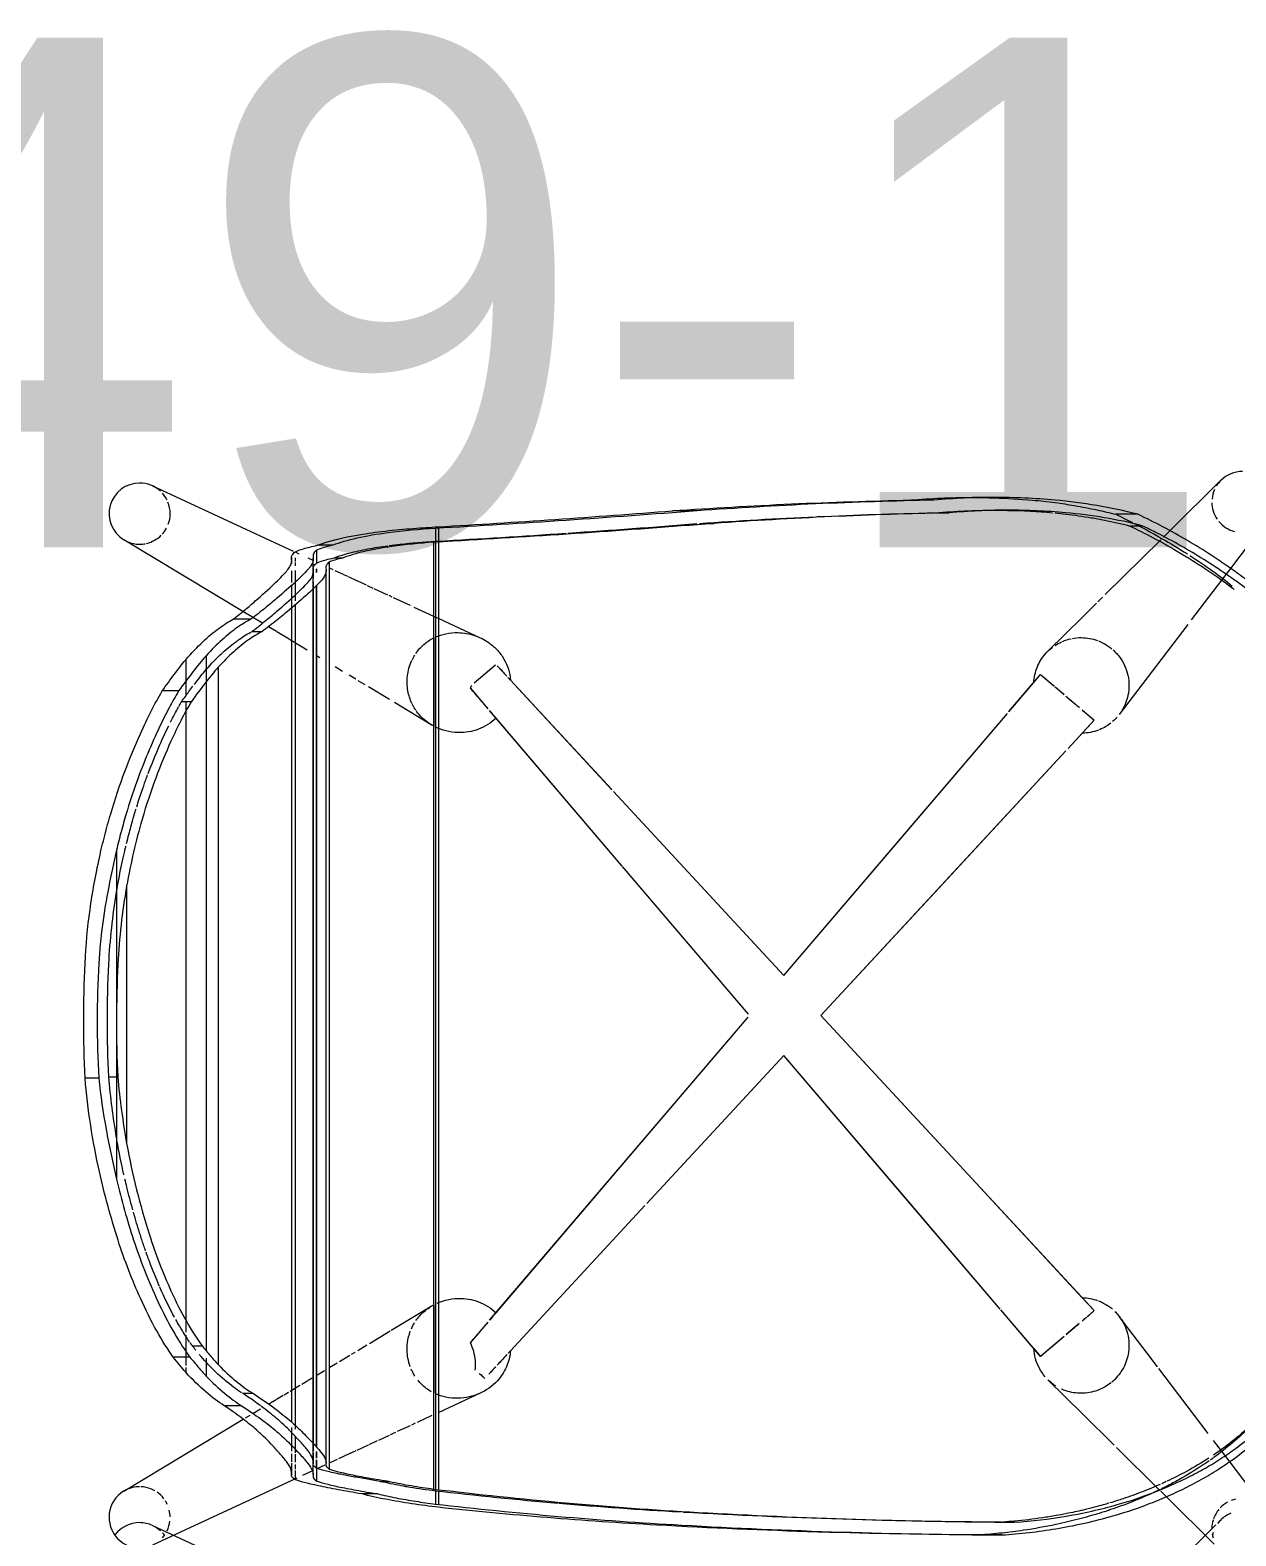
# Model space of a CAD drawing. Header units: millimetres. Extents: x 98018 to 155899, y -1987 to 21700.
# Drawn here: x 106492 to 106966, y 19896 to 20487 of the extents above; entities that cross this region are included whole.
import ezdxf

# ---------------------------------------------------------------- set-up
doc = ezdxf.new("R2010")
doc.units = ezdxf.units.MM
doc.layers.add('G-ANNO-SYMB', color=7, linetype='Continuous', lineweight=9)
doc.layers.add('I-FURN-1', color=7, linetype='Continuous', lineweight=9, true_color=0xf0f0f0)
doc.styles.add('Arial_1', font='arial.ttf', dxfattribs={"height": 200})

# ---------------------------------------------------------------- blocks, each defined once
blk = doc.blocks.new('Chair_IconsOfDenmark_NamNam_WoodChair - 1_186-26336287-План разверток пом_ 2_49_ Этаж 2')
at = {"layer": 'I-FURN-1'}
for p, q in [((188.81, 270.72), (188.81, 276.1)), ((189.26, 266.79), (189.26, 263.25)), ((26.64, 260.87), (54.83, 214)), ((165.38, 263.74), (149.05, 263.74)), ((261.79, 263.74), (165.38, 263.74)), ((261.79, 263.74), (165.38, 263.74)), ((278.31, 263.74), (261.79, 263.74)), ((371.99, 214.14), (400.09, 260.87)), ((264.14, 259.78), (163.1, 259.78)), ((31.75, 192.92), (5.47, 249.64)), ((421.27, 249.64), (395.65, 194.35)), ((340.75, 239.38), (340.75, 245.82)), ((75.16, 236.61), (73.3, 236.61)), ((87.82, 236.61), (75.9, 236.61)), ((79.27, 234.97), (79.27, 241.51)), ((93.38, 236.61), (89.01, 236.61)), ((336.59, 236.61), (93.87, 236.61)), ((336.59, 238.17), (336.59, 234.38)), ((353.01, 236.61), (338.72, 236.61)), ((83.69, 234.02), (83.69, 230.18)), ((77.21, 228.61), (71.82, 228.61)), ((78.88, 228.61), (77.21, 228.61)), ((78.88, 228.61), (77.21, 228.61)), ((349.14, 228.61), (81.81, 228.61)), ((349.14, 228.61), (81.81, 228.61)), ((354.59, 228.61), (349.14, 228.61)), ((60.16, 214.64), (60.16, 221.48)), ((350.06, 223.91), (76.35, 223.91)), ((55.38, 213.09), (56.48, 211.26)), ((65.06, 214.31), (65.06, 210.29)), ((367.37, 206.47), (371.99, 214.14)), ((368.9, 211.03), (368.9, 217.96)), ((57.11, 210.2), (58.94, 207.17)), ((363.99, 206.68), (363.99, 210.74)), ((60.8, 204.07), (61.76, 202.48)), ((61.78, 202.44), (62.57, 201.12)), ((364.05, 200.95), (365.97, 204.14)), ((35.34, 195.1), (32.83, 195.1)), ((37.58, 195.1), (35.34, 195.1)), ((41.21, 195.1), (38.1, 195.1)), ((50.14, 195.1), (42.28, 195.1)), ((51.56, 195.1), (50.14, 195.1)), ((310.48, 195.1), (53.8, 195.1)), ((62.68, 200.94), (64.25, 198.33)), ((64.47, 197.96), (65.53, 196.21)), ((65.91, 195.58), (68.17, 191.82)), ((375.18, 195.1), (310.61, 195.1)), ((359.84, 193.94), (360.99, 195.86)), ((361.1, 196.04), (363.98, 200.83)), ((377.09, 195.1), (375.24, 195.1)), ((382.16, 195.1), (377.09, 195.1)), ((387.89, 195.1), (383.31, 195.1)), ((393.12, 195.1), (390.75, 195.1)), ((32.96, 193.59), (31.12, 193.59)), ((34.57, 186.84), (32.76, 190.73)), ((34.78, 193.59), (32.96, 193.59)), ((37.05, 193.59), (35.22, 193.59)), ((41.13, 193.59), (37.96, 193.59)), ((48.1, 193.59), (41.72, 193.59)), ((52.31, 193.59), (51.02, 193.59)), ((374.61, 193.59), (52.45, 193.59)), ((68.65, 191.02), (70.09, 188.62)), ((356.8, 188.9), (359.56, 193.48)), ((378.4, 193.59), (376.09, 193.59)), ((388.01, 193.59), (378.4, 193.59)), ((391.21, 193.59), (389.93, 193.59)), ((392.97, 193.59), (391.58, 193.59)), ((395.33, 193.66), (394.62, 192.13)), ((37.4, 185.19), (30.6, 185.19)), ((33.1, 186.5), (43.37, 186.5)), ((36.81, 182), (35.34, 185.16)), ((35.63, 185.19), (37.4, 185.19)), ((39.68, 186.6), (37.29, 186.6)), ((37.4, 185.19), (38.9, 185.19)), ((38.9, 185.19), (37.4, 185.19)), ((39.57, 185.19), (42.24, 185.19)), ((42.24, 185.19), (39.57, 185.19)), ((41.58, 186.6), (39.68, 186.6)), ((383.55, 186.6), (42.36, 186.6)), ((43.5, 186.5), (382.24, 186.5)), ((43.86, 185.19), (382.27, 185.19)), ((382.27, 185.19), (43.86, 185.19)), ((70.14, 188.54), (71.08, 186.98)), ((72.32, 184.91), (73.09, 183.64)), ((73.12, 183.59), (74.03, 182.07)), ((353.81, 183.92), (354.58, 185.19)), ((382.6, 186.5), (392.79, 186.5)), ((386.52, 186.6), (384.89, 186.6)), ((388.82, 186.6), (386.52, 186.6)), ((387.24, 185.19), (388.67, 185.19)), ((388.67, 185.19), (387.24, 185.19)), ((396.02, 185.19), (390.99, 185.19)), ((393, 188.63), (392.08, 186.65)), ((397.95, 178.82), (397.95, 184.92)), ((391.35, 180.26), (35.32, 180.26)), ((39.08, 177.09), (37.62, 180.24)), ((37.77, 181.5), (388.18, 181.5)), ((75.27, 180.01), (76.96, 177.2)), ((348.46, 175.01), (350.23, 177.97)), ((388.11, 178.08), (386.57, 174.76)), ((389.12, 180.26), (388.49, 178.9)), ((393.02, 178.32), (393.02, 174.72)), ((41.5, 171.87), (39.31, 176.59)), ((42.47, 169.77), (41.55, 171.75)), ((77.57, 176.2), (79.98, 172.19)), ((80.39, 171.51), (81.23, 170.11)), ((345.33, 169.82), (346.9, 172.43)), ((385.65, 172.76), (384.17, 169.57)), ((386.53, 174.67), (385.77, 173.03)), ((25.53, 161.18), (25.53, 167.51)), ((44.71, 164.94), (42.61, 169.46)), ((81.87, 169.04), (84.03, 165.45)), ((343.15, 166.19), (344.75, 168.85)), ((384.07, 169.37), (382.4, 165.76)), ((30.44, 160.25), (30.44, 156.41)), ((46.34, 161.42), (44.82, 164.71)), ((48.51, 156.74), (46.56, 160.95)), ((84.6, 164.51), (89.54, 156.28)), ((337.37, 156.58), (342.35, 164.86)), ((381.02, 162.77), (378.52, 157.38)), ((382.2, 165.33), (381.18, 163.12)), ((49.7, 154.18), (48.68, 156.37)), ((89.76, 155.92), (90.56, 154.59)), ((90.56, 154.59), (99.21, 140.2)), ((327.52, 140.2), (336.18, 154.6)), ((377.51, 155.21), (374.38, 148.46)), ((378.31, 156.92), (377.72, 155.66)), ((52.31, 148.54), (49.99, 153.55)), ((53.26, 146.49), (52.57, 147.98)), ((56.3, 139.92), (53.61, 145.73)), ((373.72, 147.02), (370.14, 139.3)), ((26.55, 137.42), (21.45, 137.42)), ((27.39, 138.6), (21.57, 138.6)), ((64.5, 137.42), (27.27, 137.42)), ((399.17, 138.6), (27.39, 138.6)), ((399.17, 138.6), (27.39, 138.6)), ((399.13, 139.28), (27.46, 139.28)), ((65.08, 120.97), (57.42, 137.52)), ((362.23, 137.42), (64.5, 137.42)), ((65.06, 139.11), (99.83, 139.11)), ((326.9, 139.11), (361.67, 139.11)), ((369.31, 137.49), (361.65, 120.97)), ((399.24, 137.42), (362.23, 137.42)), ((370, 139), (369.31, 137.49)), ((404.56, 138.6), (399.17, 138.6)), ((404.63, 137.42), (399.24, 137.42)), ((399.54, 138.6), (399.58, 137.79)), ((84.8, 124.86), (92.98, 117.88)), ((333.75, 117.88), (341.94, 124.86)), ((70.9, 119.13), (72.78, 121.34)), ((343.94, 123.33), (351.06, 114.98)), ((75.41, 114.95), (72.57, 117.58)), ((80.13, 110.58), (76.04, 114.37)), ((93.69, 117.28), (212.68, 15.79)), ((271.99, 65.2), (333.04, 117.28)), ((271.99, 65.2), (330.08, 114.75)), ((350.69, 114.37), (346.6, 110.58)), ((138.74, 56.32), (81.75, 109.08)), ((138.73, 56.32), (81.75, 109.08)), ((344.98, 109.08), (302, 69.28)), ((344.98, 109.08), (302.02, 69.3)), ((213.87, 15.63), (271.83, 65.07)), ((213.87, 15.63), (271.83, 65.07)), ((301.3, 68.64), (229.1, 1.78)), ((197.64, 1.78), (139.59, 55.53)), ((197.64, 1.78), (139.59, 55.53)), ((411.49, 35.83), (411.49, 45.54)), ((406.53, 34.89), (406.53, 29.21)), ((98.01, -83.19), (197.64, 1.78)), ((229.1, 1.78), (331.96, -85.96)), ((213.37, -12.78), (97.48, -120.08)), ((317.23, -108.95), (213.37, -12.78)), ((415.68, -57.14), (415.68, -48.01)), ((410.69, -57.74), (410.69, -63.09)), ((9.43, -83.83), (9.43, -74.85)), ((416.72, -81.07), (416.72, -72.07)), ((411.72, -86.33), (411.72, -81.07)), ((14.43, -83.49), (14.43, -88.75)), ((79.49, -98.99), (97.83, -83.35)), ((82.6, -96.34), (97.84, -83.34)), ((332.63, -86.53), (344.14, -96.34)), ((332.64, -86.53), (347.24, -98.99)), ((81.05, -97.66), (79.49, -98.99)), ((84.6, -104.97), (79.49, -98.99)), ((82.6, -96.34), (81.05, -97.66)), ((347.24, -98.99), (342.9, -104.08)), ((344.14, -96.34), (347.24, -98.99)), ((56.98, -115.41), (70.38, -101.85)), ((87.35, -108.2), (84.72, -105.12)), ((342.33, -104.74), (339.38, -108.2)), ((356.35, -101.85), (369.75, -115.41)), ((92.44, -114.16), (88.08, -109.06)), ((329.25, -120.08), (318.21, -109.85)), ((324.16, -115.36), (318.21, -109.85)), ((338.75, -108.94), (335.48, -112.77)), ((44.66, -127.88), (56.98, -115.41)), ((97.48, -120.08), (93.38, -115.27)), ((97.48, -120.08), (100.03, -117.72)), ((100.03, -117.72), (102.58, -115.36)), ((333.35, -115.27), (329.25, -120.08)), ((335.45, -112.81), (334.29, -114.16)), ((369.75, -115.41), (375.18, -120.91)), ((96.97, -119.48), (97.48, -120.08)), ((329.5, -119.79), (329.25, -120.08)), ((329.76, -119.48), (329.5, -119.79)), ((375.76, -121.5), (377.59, -123.35)), ((27.16, -145.6), (43.76, -128.8)), ((80.77, -140.87), (95.23, -129.88)), ((345.97, -140.87), (331.5, -129.88)), ((378.63, -124.4), (400.15, -146.18)), ((410.11, -137.17), (410.11, -128.47)), ((405.64, -133.81), (405.64, -138.92)), ((75.48, -144.89), (80.77, -140.87)), ((366.85, -156.75), (345.97, -140.87)), ((24.55, -148.24), (26.59, -146.18)), ((49.25, -164.83), (74.76, -145.44)), ((401.2, -147.25), (403.53, -149.6)), ((5.84, -167.18), (24.55, -148.24)), ((403.53, -149.6), (423.47, -169.79)), ((386.52, -171.7), (368.7, -158.16)), ((38.53, -172.98), (40.78, -171.26)), ((40.78, -171.26), (46.5, -166.92)), ((19.06, -187.78), (38.53, -172.98)), ((388.88, -173.5), (386.52, -171.7)), ((407.67, -187.78), (388.88, -173.5))]:
    blk.add_line(p, q, dxfattribs=at)
at = {"layer": 'I-FURN-1', "flags": 128}
for points in [[(96.65, 114.75), (154.9, 65.07), (212.68, 15.79)], [(301.32, 68.66), (287.14, 55.53), (229.1, 1.78)], [(98.02, -83.18), (140.17, -47.23), (197.64, 1.78)], [(229.1, 1.78), (286.56, -47.23), (331.95, -85.95)], [(213.37, -12.78), (158.02, -64.03), (102.58, -115.36)], [(317.23, -108.95), (268.71, -64.03), (213.37, -12.78)], [(329.25, -120.08), (326.7, -117.72), (324.16, -115.36)]]:
    blk.add_lwpolyline(points, dxfattribs=at)
at = {"layer": 'I-FURN-1'}
for centre, radius, start, end in [((16.35, 254.69), 12, 25.09167, 127.35394), ((410.38, 254.69), 12, 0, 148.97468), ((16.35, 254.69), 12, 127.35394, 180), ((16.35, 254.69), 12, 0, 25.09167), ((16.35, 254.69), 12, 347.88821, 357.85567), ((410.38, 254.69), 12, 157.41264, 179.07105), ((410.38, 254.69), 12, 180, 190.24056), ((410.38, 254.69), 12, 317.23299, 0), ((16.35, 254.69), 12, 330.20628, 347.32894), ((410.38, 254.69), 12, 193.26516, 225), ((16.35, 254.69), 12, 228.09073, 235.71798), ((16.35, 254.69), 12, 244.0927, 262.93771), ((16.35, 254.69), 12, 270.6963, 283.79789), ((16.35, 254.69), 12, 295.11466, 302.30066), ((16.35, 254.69), 12, 307.25288, 325.21362), ((410.38, 254.69), 12, 227.7598, 241.4145), ((410.38, 254.69), 12, 249.84458, 269.41996), ((410.38, 254.69), 12, 270, 292.28186), ((410.38, 254.69), 12, 296.26353, 311.90927), ((76.28, 141.71), 18.88, 285.72851, 296.81904), ((350.45, 141.71), 18.88, 243.18096, 247.01184), ((76.28, 141.71), 18.88, 263.54744, 285.72851), ((11.8, -178.23), 12, 99.09149, 107.17499), ((11.8, -178.23), 12, 73.20358, 88.59985), ((11.8, -178.23), 12, 50.18323, 71.56386), ((11.8, -178.23), 12, 29.36678, 46.39307), ((414.93, -178.23), 12, 129.57742, 165.20522), ((414.93, -178.23), 12, 106.84697, 124.39535), ((414.93, -178.23), 12, 91.40015, 106.44093), ((414.93, -178.23), 12, 65.69529, 84.33487), ((414.93, -178.23), 12, 45, 58.61214), ((414.93, -178.23), 12, 0, 45), ((11.8, -178.23), 12, 12.90029, 21.68406)]:
    blk.add_arc(centre, radius, start, end, dxfattribs=at)
for points in [[(152.06, 270.48), (158.03, 271.8), (170.13, 274.11), (182.53, 275.59), (188.81, 276.1)], [(188.81, 276.1), (196.32, 276.44), (211.32, 276.79), (226.32, 276.44), (233.81, 276.1)], [(233.81, 276.1), (240.92, 275.77), (254.94, 274.46), (268.57, 271.96), (275.29, 270.48)], [(125.2, 263.16), (129.49, 264.53), (138.25, 267.16), (147.4, 269.44), (152.06, 270.48)], [(188.81, 270.72), (181.99, 270.04), (168.54, 268.05), (155.48, 265.17), (149.05, 263.74)], [(165.38, 263.74), (169.3, 264.38), (177.21, 265.57), (185.23, 266.45), (189.26, 266.79)], [(233.81, 270.72), (226.32, 271.14), (211.32, 271.57), (196.32, 271.14), (188.81, 270.72)], [(189.26, 266.79), (196.63, 267.14), (211.37, 267.5), (226.11, 267.13), (233.49, 266.78)], [(233.49, 266.78), (238.27, 266.56), (247.78, 265.78), (257.14, 264.47), (261.79, 263.74)], [(278.31, 263.74), (273.54, 264.81), (263.88, 266.93), (248.96, 269.45), (238.89, 270.43), (233.81, 270.72)], [(275.29, 270.48), (278.25, 269.82), (284.08, 268.42), (289.76, 266.85), (292.56, 266.03)], [(292.56, 266.03), (298.36, 264.33), (309.4, 260.59), (319.28, 256.47), (323.94, 254.4)], [(102.38, 254.4), (105.82, 255.93), (113.08, 258.98), (121.04, 261.83), (125.2, 263.16)], [(149.05, 263.74), (144.92, 262.77), (136.82, 260.67), (129.02, 258.29), (125.2, 257.04)], [(146.01, 259.71), (147.03, 259.96), (148.06, 260.21), (149.1, 260.45)], [(150.77, 260.84), (155.22, 261.85), (159.76, 262.76), (164.37, 263.57)], [(189.26, 263.25), (184.83, 262.88), (176.04, 261.9), (167.39, 260.52), (163.1, 259.78)], [(233.49, 263.25), (226.11, 263.59), (211.37, 263.95), (196.63, 263.6), (189.26, 263.25)], [(264.14, 259.78), (259.11, 260.63), (248.98, 262.13), (238.68, 263), (233.49, 263.25)], [(261.79, 263.74), (265.15, 263.19), (268.46, 262.57), (271.73, 261.89)], [(271.73, 261.89), (273.28, 261.57), (274.83, 261.24), (276.36, 260.89)], [(276.36, 260.89), (277.02, 260.74), (277.69, 260.58), (278.36, 260.43)], [(292.56, 259.95), (290.24, 260.63), (285.54, 261.96), (280.74, 263.17), (278.31, 263.74)], [(278.36, 260.43), (278.86, 260.31), (279.37, 260.18), (279.88, 260.06)], [(79.27, 241.51), (82.28, 243.64), (89.14, 247.99), (97.68, 252.3), (102.38, 254.4)], [(125.2, 257.04), (120.48, 255.51), (111.5, 252.21), (103.46, 248.64), (99.67, 246.84)], [(123.25, 253.14), (124.69, 253.63), (126.16, 254.11), (127.65, 254.57)], [(163.1, 259.78), (156.88, 258.67), (144.76, 256.03), (133.25, 252.73), (127.65, 250.96)], [(127.65, 254.57), (129.06, 255.01), (130.47, 255.44), (131.89, 255.87)], [(131.89, 255.87), (133.28, 256.28), (134.69, 256.69), (136.1, 257.09)], [(137.09, 257.37), (140.03, 258.19), (143, 258.97), (146.01, 259.71)], [(290.35, 253.71), (286.15, 254.92), (277.57, 257.16), (268.67, 258.99), (264.14, 259.78)], [(280.89, 259.82), (282.09, 259.52), (283.28, 259.22), (284.47, 258.91)], [(284.47, 258.91), (286.45, 258.39), (288.41, 257.85), (290.35, 257.3)], [(290.35, 257.3), (290.9, 257.14), (291.45, 256.98), (292, 256.82)], [(292, 256.82), (292.85, 256.57), (293.7, 256.32), (294.53, 256.06)], [(326.66, 246.84), (323.36, 248.4), (316.43, 251.51), (304.97, 256), (296.8, 258.69), (292.56, 259.95)], [(295.33, 255.81), (297.39, 255.17), (299.41, 254.51), (301.39, 253.83)], [(323.94, 254.4), (327.08, 253), (333.02, 250.15), (338.29, 247.26), (340.75, 245.82)], [(127.65, 250.96), (123.57, 249.67), (115.76, 246.91), (108.66, 243.92), (105.29, 242.4)], [(119.19, 251.71), (119.59, 251.86), (120, 252.01), (120.41, 252.15)], [(121.02, 252.37), (121.75, 252.63), (122.5, 252.88), (123.25, 253.14)], [(321.02, 242.4), (316.48, 244.43), (306.83, 248.46), (296.03, 252.07), (290.35, 253.71)], [(301.39, 253.83), (302.82, 253.34), (304.22, 252.85), (305.6, 252.34)], [(305.6, 252.34), (306.34, 252.07), (307.07, 251.8), (307.79, 251.53)], [(308.31, 251.34), (312.16, 249.88), (315.84, 248.37), (319.37, 246.84)], [(99.67, 246.84), (95.58, 244.9), (88.09, 240.93), (81.98, 236.94), (79.27, 234.97)], [(105.29, 242.4), (100.92, 240.42), (92.95, 236.35), (86.52, 232.22), (83.69, 230.18)], [(94.93, 240.99), (98.5, 242.94), (102.42, 244.86), (106.7, 246.74)], [(319.37, 246.84), (322.08, 245.67), (324.66, 244.47), (327.12, 243.25)], [(336.59, 234.38), (334.3, 235.73), (329.41, 238.44), (323.92, 241.1), (321.02, 242.4)], [(340.75, 239.38), (338.65, 240.63), (334.2, 243.14), (329.26, 245.62), (326.66, 246.84)], [(328.52, 242.56), (330.58, 241.52), (332.54, 240.47), (334.41, 239.42)], [(340.75, 245.82), (343.08, 244.18), (347.45, 240.98), (351.25, 238.02), (353.01, 236.61)], [(60.16, 221.48), (61.59, 223.75), (65.21, 228.56), (70.35, 233.85), (73.3, 236.61)], [(73.3, 236.61), (74.22, 237.38), (76.13, 238.98), (78.19, 240.66), (79.27, 241.51)], [(85.19, 235.07), (87.12, 236.39), (89.21, 237.71), (91.46, 239.03)], [(91.46, 239.03), (92.29, 239.52), (93.14, 240.01), (94.02, 240.49)], [(334.67, 239.28), (335.32, 238.91), (335.96, 238.54), (336.59, 238.17)], [(336.59, 238.17), (337.96, 237.2), (339.27, 236.25), (340.54, 235.31)], [(354.59, 228.61), (352.65, 230.25), (348.42, 233.7), (343.43, 237.44), (340.75, 239.38)], [(353.01, 236.61), (355.65, 234.29), (360.33, 229.8), (365.59, 223.52), (367.99, 219.75), (368.9, 217.96)], [(79.27, 234.97), (77.9, 233.85), (75.28, 231.66), (72.93, 229.61), (71.82, 228.61)], [(77.21, 228.61), (78.19, 229.46), (79.22, 230.34), (80.3, 231.25)], [(82, 232.65), (82.55, 233.1), (83.11, 233.56), (83.69, 234.02)], [(83.69, 234.02), (84.12, 234.33), (84.55, 234.63), (85, 234.94)], [(350.06, 223.91), (348.18, 225.51), (344.05, 228.87), (339.2, 232.5), (336.59, 234.38)], [(340.54, 235.31), (341.24, 234.79), (341.92, 234.28), (342.58, 233.78)], [(343.33, 233.21), (343.58, 233.02), (343.82, 232.84), (344.07, 232.65)], [(344.07, 232.65), (345.88, 231.25), (347.57, 229.91), (349.14, 228.61)], [(71.82, 228.61), (69.24, 226.09), (64.72, 221.22), (61.47, 216.76), (60.16, 214.64)], [(70.19, 221.23), (72.2, 223.6), (74.54, 226.06), (77.21, 228.61)], [(83.69, 230.18), (82.33, 229.07), (79.76, 226.92), (77.44, 224.89), (76.35, 223.91)], [(349.14, 228.61), (351.56, 226.44), (353.71, 224.33), (355.6, 222.29)], [(368.9, 211.03), (368.05, 212.74), (365.85, 216.34), (361.11, 222.24), (356.93, 226.45), (354.59, 228.61)], [(51.05, 209.28), (52.49, 210.94), (55.45, 214.64), (58.56, 219.08), (60.16, 221.48)], [(76.35, 223.91), (73.86, 221.46), (69.48, 216.73), (66.33, 212.37), (65.06, 210.29)], [(65.27, 214.65), (66.58, 216.71), (68.19, 218.88), (70.11, 221.14)], [(363.99, 206.68), (363.16, 208.36), (361.02, 211.9), (356.41, 217.69), (352.34, 221.79), (350.06, 223.91)], [(355.68, 222.2), (357.54, 220.19), (359.13, 218.25), (360.49, 216.38)], [(60.16, 214.64), (58.39, 211.91), (54.94, 206.89), (51.68, 202.78), (50.1, 200.94)], [(62.07, 209.87), (63.05, 211.28), (64.04, 212.76), (65.06, 214.31)], [(360.62, 216.21), (361.91, 214.42), (362.98, 212.71), (363.82, 211.08)], [(368.9, 217.96), (370.21, 216.31), (372.72, 213.21), (374.99, 210.52), (376.08, 209.28)], [(45.24, 203.16), (46.17, 204.05), (48.08, 205.97), (50.05, 208.14), (51.05, 209.28)], [(65.06, 210.29), (63.22, 207.44), (59.65, 202.21), (56.28, 197.93), (54.64, 196.04)], [(55.2, 200.94), (56.75, 202.74), (58.35, 204.75), (59.99, 206.98)], [(60.13, 207.17), (60.77, 208.04), (61.41, 208.94), (62.07, 209.87)], [(363.99, 210.74), (365.44, 208.88), (366.82, 207.14), (368.13, 205.52)], [(377.02, 200.94), (375.82, 202.36), (373.26, 205.46), (370.4, 209.09), (368.9, 211.03)], [(376.08, 209.28), (378.5, 206.49), (382.87, 201.65), (386.27, 198.35), (387.72, 197.09)], [(38.29, 197.09), (39.26, 197.83), (41.39, 199.59), (43.89, 201.88), (45.24, 203.16)], [(372.48, 196.04), (371.23, 197.52), (368.56, 200.78), (365.57, 204.62), (363.99, 206.68)], [(368.17, 205.47), (369.49, 203.83), (370.75, 202.32), (371.93, 200.94)], [(32.83, 195.1), (32.91, 195.1), (32.98, 195.09), (33.06, 195.07)], [(33.06, 195.07), (33.72, 194.92), (35.26, 195.1), (37.21, 196.26), (38.29, 197.09)], [(45.24, 195.71), (43.71, 194.19), (40.89, 191.49), (38.55, 189.46), (37.5, 188.62)], [(50.1, 200.94), (49.26, 199.98), (47.62, 198.15), (46.02, 196.49), (45.24, 195.71)], [(47.62, 193.09), (48.42, 193.84), (49.26, 194.66), (50.14, 195.53)], [(50.29, 195.67), (50.95, 196.33), (51.62, 197.02), (52.3, 197.74)], [(52.3, 197.74), (52.41, 197.85), (52.52, 197.97), (52.64, 198.09)], [(54.64, 196.04), (53.87, 195.15), (53.11, 194.3), (52.36, 193.48)], [(52.67, 198.12), (53.5, 199.02), (54.34, 199.96), (55.2, 200.94)], [(371.93, 200.94), (374.33, 198.12), (378.64, 193.23), (381.97, 189.89), (383.38, 188.62)], [(383.78, 183.64), (382.4, 184.92), (379.13, 188.28), (374.86, 193.2), (372.48, 196.04)], [(388.42, 188.62), (387.01, 189.89), (383.71, 193.23), (379.42, 198.12), (377.02, 200.94)], [(387.72, 197.09), (388.02, 196.83), (388.61, 196.36), (389.15, 195.99), (389.42, 195.82)], [(389.42, 195.82), (390, 195.47), (391.15, 194.98), (392.28, 194.96), (392.84, 195.07)], [(392.84, 195.07), (392.93, 195.09), (393.03, 195.1), (393.12, 195.1)], [(31.12, 193.59), (31.28, 193.84), (31.59, 194.28), (31.88, 194.6), (32.01, 194.73)], [(50.14, 191.16), (48.54, 189.54), (45.6, 186.66), (43.18, 184.52), (42.09, 183.64)], [(42.55, 188.62), (43.59, 189.44), (44.74, 190.43), (46, 191.59)], [(46, 191.59), (46.52, 192.06), (47.06, 192.56), (47.62, 193.09)], [(52.31, 193.42), (51.58, 192.63), (50.86, 191.88), (50.14, 191.16)], [(52.36, 193.48), (52.34, 193.46), (52.33, 193.44), (52.31, 193.42)], [(395.4, 193.59), (395.79, 192.85), (396.6, 190.64), (397.48, 187.03), (397.95, 184.92)], [(32.01, 186.56), (31.81, 186.49), (31.38, 186.19), (30.87, 185.58), (30.6, 185.19)], [(32.47, 186.57), (32.39, 186.59), (32.24, 186.61), (32.09, 186.58), (32.01, 186.56)], [(37.5, 188.62), (36.45, 187.78), (34.56, 186.6), (33.1, 186.41), (32.47, 186.57)], [(33.35, 176.38), (33.8, 178.54), (34.64, 182.24), (35.32, 184.48), (35.63, 185.19)], [(35.63, 185.19), (35.89, 185.57), (36.13, 185.87), (36.36, 186.09)], [(36.36, 186.09), (36.59, 186.32), (36.8, 186.47), (37, 186.54)], [(37, 186.54), (37.08, 186.57), (37.16, 186.59), (37.24, 186.6)], [(42.09, 183.64), (41.06, 182.79), (39.2, 181.6), (37.77, 181.41), (37.16, 181.57)], [(37.24, 186.6), (37.33, 186.6), (37.41, 186.59), (37.49, 186.57)], [(37.49, 186.57), (38.12, 186.41), (39.59, 186.6), (41.49, 187.78), (42.55, 188.62)], [(383.38, 188.62), (383.57, 188.46), (383.75, 188.3), (383.93, 188.15)], [(384.45, 183.06), (384.34, 183.15), (384.12, 183.33), (383.9, 183.53), (383.78, 183.64)], [(383.93, 188.15), (384.11, 188.01), (384.28, 187.87), (384.45, 187.74)], [(384.45, 187.74), (385.15, 187.23), (385.83, 186.87), (386.52, 186.68)], [(386.52, 186.68), (386.93, 186.56), (387.34, 186.5), (387.75, 186.5)], [(387.75, 186.5), (388.02, 186.5), (388.28, 186.52), (388.55, 186.57)], [(389.42, 187.8), (389.26, 187.92), (388.93, 188.17), (388.6, 188.47), (388.42, 188.62)], [(388.55, 186.57), (388.64, 186.59), (388.73, 186.6), (388.82, 186.6)], [(388.82, 186.6), (389.11, 186.6), (389.41, 186.51), (389.72, 186.33)], [(393.59, 186.57), (392.9, 186.44), (391.53, 186.52), (390.12, 187.26), (389.42, 187.8)], [(389.72, 186.33), (390.13, 186.1), (390.55, 185.72), (390.99, 185.19)], [(390.99, 185.19), (391.29, 184.59), (391.62, 183.7), (391.96, 182.54)], [(393.86, 186.6), (393.77, 186.6), (393.68, 186.59), (393.59, 186.57)], [(394.76, 186.33), (394.45, 186.51), (394.15, 186.6), (393.86, 186.6)], [(396.02, 185.19), (395.59, 185.72), (395.17, 186.1), (394.76, 186.33)], [(397.95, 178.82), (397.6, 180.34), (396.93, 182.95), (396.32, 184.62), (396.02, 185.19)], [(397.95, 184.92), (399.59, 180.61), (402.39, 169.33), (404.02, 154.66), (404.56, 147.17)], [(36.23, 181.27), (35.95, 181.05), (35.65, 180.71), (35.32, 180.26)], [(36.98, 181.6), (36.75, 181.6), (36.5, 181.49), (36.23, 181.27)], [(37, 181.6), (36.99, 181.6), (36.98, 181.6), (36.98, 181.6)], [(37.08, 181.59), (37.05, 181.59), (37.02, 181.6), (37, 181.6)], [(37.16, 181.57), (37.14, 181.58), (37.11, 181.59), (37.08, 181.59)], [(388.99, 181.57), (388.25, 181.43), (386.75, 181.54), (385.22, 182.42), (384.45, 183.06)], [(389.25, 181.6), (389.17, 181.6), (389.08, 181.59), (388.99, 181.57)], [(390.13, 181.35), (389.83, 181.51), (389.54, 181.6), (389.25, 181.6)], [(391.35, 180.26), (390.93, 180.76), (390.52, 181.13), (390.13, 181.35)], [(393.02, 174.72), (392.72, 176.03), (392.14, 178.29), (391.61, 179.75), (391.35, 180.26)], [(391.96, 182.54), (392.05, 182.21), (392.15, 181.86), (392.25, 181.49)], [(392.25, 181.49), (392.5, 180.56), (392.75, 179.5), (393.02, 178.32)], [(393.02, 178.32), (393.35, 177.47), (393.67, 176.55), (393.98, 175.58)], [(31.94, 169.03), (32.26, 170.81), (32.58, 172.48), (32.88, 174.04)], [(32.88, 174.04), (33.04, 174.85), (33.2, 175.64), (33.35, 176.38)], [(393.98, 175.58), (394.3, 174.57), (394.61, 173.5), (394.91, 172.37)], [(394.91, 172.37), (395.21, 171.24), (395.5, 170.04), (395.77, 168.8)], [(20.29, 137.42), (20.69, 140.9), (21.61, 147.89), (23.37, 158.13), (24.77, 164.5), (25.53, 167.51)], [(30.44, 160.25), (30.77, 162.22), (31.09, 164.13), (31.4, 165.95)], [(31.4, 165.95), (31.58, 167.01), (31.76, 168.03), (31.94, 169.03)], [(395.77, 168.8), (396.03, 167.61), (396.29, 166.37), (396.52, 165.1)], [(25.53, 161.18), (24.98, 158.86), (23.94, 154.02), (22.61, 146.38), (21.89, 141.18), (21.57, 138.6)], [(30.18, 159.12), (30.27, 159.5), (30.36, 159.87), (30.44, 160.25)], [(396.52, 165.1), (396.99, 162.6), (397.41, 159.95), (397.78, 157.2)], [(30.44, 156.41), (29.83, 153.71), (28.73, 148.06), (27.85, 142.19), (27.46, 139.28)], [(28.54, 151.02), (29.04, 153.79), (29.59, 156.51), (30.18, 159.12)], [(26.66, 138.6), (27.08, 141.9), (27.56, 145.22), (28.11, 148.49)], [(90.39, 148.02), (91.23, 147.66), (92.04, 147.23), (92.82, 146.74)], [(352.9, 147.75), (353.57, 147.42), (354.22, 147.07), (354.86, 146.67)], [(404.56, 147.17), (404.68, 145.55), (404.91, 142.29), (405.12, 139.04), (405.22, 137.42)], [(21.57, 138.6), (19.72, 122.58), (16.5, 90.43), (14.21, 58.09), (13.31, 41.87)], [(13.31, 51.62), (14.1, 65.99), (16.06, 94.68), (18.76, 123.2), (20.29, 137.42)], [(27.46, 139.28), (25.39, 122.1), (21.78, 87.61), (19.27, 52.88), (18.29, 35.47)], [(21.78, 90.35), (23.17, 106.48), (24.8, 122.57), (26.66, 138.6)], [(99.21, 140.22), (99.43, 139.86), (99.63, 139.49), (99.83, 139.11)], [(399.58, 131.68), (399.51, 132.94), (399.36, 135.48), (399.21, 138.01), (399.13, 139.28)], [(399.58, 137.79), (400.52, 121), (401.55, 104.18), (402.68, 87.34)], [(411.49, 35.83), (410.13, 53.01), (407.61, 87.32), (405.51, 121.53), (404.56, 138.6)], [(405.22, 137.42), (406.1, 122.16), (408.03, 91.57), (410.28, 60.89), (411.49, 45.54)], [(406.53, 29.21), (405.16, 46.34), (402.64, 80.55), (400.53, 114.66), (399.58, 131.68)], [(84.8, 124.86), (86.62, 123.31), (88.4, 121.79), (90.15, 120.3)], [(102.3, 129.63), (102.34, 128.25), (102.16, 125.55), (101.11, 121.59), (99.29, 117.9), (97.61, 115.76), (96.65, 114.75)], [(330.08, 114.75), (329.12, 115.76), (327.44, 117.9), (325.62, 121.59), (324.58, 125.55), (324.39, 128.25), (324.43, 129.63)], [(336.58, 120.3), (338.33, 121.79), (340.11, 123.31), (341.94, 124.86)], [(70.9, 119.13), (71.33, 119.64), (71.82, 120.21), (72.36, 120.85)], [(90.88, 119.68), (91.59, 119.06), (92.31, 118.46), (93.01, 117.85)], [(333.72, 117.85), (334.42, 118.46), (335.14, 119.06), (335.86, 119.68)], [(75.48, 114.89), (74.57, 115.73), (73.62, 116.61), (72.65, 117.51)], [(80.21, 110.5), (79.1, 111.53), (77.93, 112.61), (76.71, 113.75)], [(93.73, 117.24), (94.71, 116.4), (95.69, 115.57), (96.65, 114.75)], [(330.08, 114.75), (331.04, 115.57), (332.02, 116.4), (333, 117.24)], [(350.68, 114.36), (349.92, 113.65), (349.18, 112.97), (348.46, 112.3)], [(81.75, 109.08), (81.4, 109.4), (81.05, 109.73), (80.68, 110.07)], [(346.09, 110.11), (345.72, 109.76), (345.34, 109.42), (344.98, 109.08)], [(347.98, 111.86), (347.51, 111.42), (347.04, 110.98), (346.58, 110.56)], [(18.36, 42.46), (19.26, 58.36), (20.4, 74.22), (21.76, 90.04)], [(402.74, 86.42), (403.88, 69.61), (405.11, 52.77), (406.44, 35.91)], [(10.58, -11.49), (11.23, 9.59), (12.14, 30.63), (13.31, 51.62)], [(13.31, 41.87), (12.14, 21.01), (10.32, -20.82), (9.55, -62.81), (9.43, -83.83)], [(411.49, 45.54), (412.58, 30), (414.36, -1.13), (415.37, -32.37), (415.68, -48.01)], [(18.29, 35.47), (17.13, 14.85), (15.32, -26.5), (14.56, -67.98), (14.43, -88.75)], [(15.59, -20.73), (16.23, -0.06), (17.13, 20.58), (18.29, 41.17)], [(415.68, -57.14), (415.37, -41.59), (414.36, -10.55), (412.58, 20.39), (411.49, 35.83)], [(406.53, 34.89), (407.59, 19.72), (408.47, 4.52), (409.16, -10.7)], [(410.69, -63.09), (410.38, -47.65), (409.39, -16.83), (407.61, 13.89), (406.53, 29.21)], [(10.56, -12.41), (10.56, -12.1), (10.57, -11.8), (10.58, -11.49)], [(409.19, -11.35), (409.87, -26.44), (410.36, -41.55), (410.66, -56.69)], [(9.43, -74.85), (9.55, -54), (9.93, -33.18), (10.56, -12.41)], [(14.43, -83.49), (14.56, -62.73), (14.94, -42), (15.57, -21.31)], [(415.68, -48.01), (416.37, -55.97), (416.72, -63.94), (416.72, -71.9)], [(410.69, -57.74), (411.37, -65.4), (411.72, -73.05), (411.72, -80.71)], [(415.68, -104.67), (416.37, -96.75), (417.07, -80.9), (416.37, -65.06), (415.68, -57.14)], [(410.72, -108.91), (411.39, -101.26), (412.06, -85.98), (411.37, -70.71), (410.69, -63.09)], [(10.18, -83.81), (9.87, -80.83), (9.62, -77.85), (9.43, -74.85)], [(416.72, -72.07), (416.72, -75.01), (416.67, -77.96), (416.57, -80.9)], [(416.72, -71.9), (416.72, -71.96), (416.72, -72.01), (416.72, -72.07)], [(411.72, -80.71), (411.72, -82.47), (411.71, -84.23), (411.67, -85.98)], [(416.57, -80.92), (416.41, -85.88), (416.11, -90.84), (415.68, -95.8)], [(14.84, -88.75), (14.71, -87.23), (14.58, -85.71), (14.48, -84.19)], [(411.67, -85.99), (411.56, -91.9), (411.24, -97.8), (410.72, -103.71)], [(71.55, -100.77), (72.57, -99.9), (74.81, -98.38), (78.59, -96.86), (81.23, -96.42), (82.6, -96.34)], [(79.49, -98.99), (79.81, -99.36), (80.19, -99.8), (80.6, -100.29)], [(347.24, -98.99), (346.93, -99.35), (346.55, -99.79), (346.13, -100.29)], [(415.68, -95.8), (415.41, -98.78), (415.09, -101.75), (414.7, -104.7)], [(17.77, -109.07), (17.51, -107.73), (17.26, -106.39), (17.02, -105.05)], [(358.64, -104.67), (359.16, -105.46), (359.62, -106.29), (360.02, -107.15)], [(410.11, -137.17), (411.48, -131.83), (413.78, -121.08), (415.19, -110.17), (415.68, -104.67)], [(410.63, -104.68), (410.5, -106.1), (410.35, -107.52), (410.19, -108.93)], [(414.69, -104.76), (414.36, -107.27), (413.98, -109.76), (413.56, -112.25)], [(338.75, -108.94), (338.55, -109.18), (338.12, -109.68), (337.43, -110.48), (336.73, -111.31), (336.03, -112.13), (335.58, -112.65), (335.37, -112.91)], [(360.22, -107.61), (360.68, -108.69), (361.04, -109.83), (361.29, -110.97)], [(361.38, -111.46), (361.6, -112.61), (361.71, -113.78), (361.7, -114.98)], [(405.64, -138.92), (406.89, -133.98), (408.98, -124.04), (410.27, -113.97), (410.72, -108.91)], [(413.56, -112.25), (413.06, -115.21), (412.49, -118.16), (411.85, -121.09)], [(102.58, -115.36), (102.52, -117.49), (102.16, -119.5), (101.47, -121.4)], [(325.38, -121.71), (324.99, -120.71), (324.42, -118.67), (324.18, -116.48), (324.16, -115.36)], [(361.7, -114.98), (361.67, -117.23), (361.3, -119.34), (360.56, -121.34)], [(407.82, -124.1), (407.18, -127.35), (406.45, -130.58), (405.64, -133.81)], [(411.83, -121.19), (411.3, -123.62), (410.73, -126.05), (410.11, -128.47)], [(22.89, -129.06), (22.58, -128.1), (22.29, -127.15), (22, -126.19)], [(330.53, -129.08), (329.88, -128.52), (329.27, -127.91), (328.71, -127.26)], [(410.11, -128.47), (409.07, -130.68), (407.99, -132.88), (406.88, -135.06)], [(384.31, -175.1), (388.39, -169.37), (396.02, -157.61), (402.61, -145.25), (405.64, -138.92)], [(387.83, -175.13), (392.09, -169.13), (400.07, -156.81), (406.95, -143.83), (410.11, -137.17)], [(26.68, -144.65), (26.38, -144.03), (26.09, -143.41), (25.81, -142.79)], [(27.3, -145.94), (27.09, -145.51), (26.88, -145.08), (26.68, -144.65)], [(28.6, -148.56), (28.22, -147.82), (27.85, -147.08), (27.48, -146.33)], [(30.38, -148.34), (30.11, -147.75), (29.83, -147.15), (29.56, -146.55)], [(392.59, -157.64), (389.96, -161.86), (387.21, -166.02), (384.31, -170.09)], [(393.9, -157.64), (391.94, -160.67), (389.92, -163.66), (387.83, -166.61)], [(39.69, -166.82), (39.37, -166.38), (39.05, -165.94), (38.74, -165.5)], [(52, -181.38), (47.56, -176.82), (43.48, -172.03), (39.78, -166.95)], [(53.45, -182.64), (48.78, -177.67), (44.55, -172.43), (40.78, -166.85)], [(384.31, -170.09), (383.12, -171.77), (381.87, -173.42), (380.59, -175.04)], [(387.83, -166.61), (385.96, -169.24), (384, -171.78), (381.94, -174.24)], [(377.89, -183.3), (379.02, -181.98), (381.22, -179.29), (383.3, -176.51), (384.31, -175.1)], [(382.02, -182.64), (383.03, -181.42), (385.02, -178.96), (386.91, -176.42), (387.83, -175.13)]]:
    blk.add_open_spline(points, degree=3, dxfattribs=at)
for points, knots in [([(106.95, 246.84), (110.1, 248.21), (114.14, 249.86), (118.4, 251.43), (119.19, 251.71)], [0, 0, 0, 0, 0.5, 0.6115554, 0.6115554, 0.6115554, 0.6115554]), ([(32.01, 194.73), (32.18, 194.88), (32.45, 195.05), (32.73, 195.1), (32.83, 195.1)], [0, 0, 0, 0, 0.5, 0.7895212, 0.7895212, 0.7895212, 0.7895212]), ([(393.12, 195.1), (393.43, 195.1), (394.16, 194.88), (394.94, 194.15), (395.4, 193.59)], [0.1164263, 0.1164263, 0.1164263, 0.1164263, 0.5, 1, 1, 1, 1]), ([(25.53, 167.51), (26.11, 170.8), (27.22, 177), (29.28, 187.31), (30.48, 192.06), (31.12, 193.59)], [0, 0, 0, 0, 0.25, 0.5, 1, 1, 1, 1]), ([(30.6, 185.19), (30, 183.79), (28.87, 179.38), (27.01, 169.87), (26.04, 164.18), (25.53, 161.18)], [0, 0, 0, 0, 0.5, 0.75, 1, 1, 1, 1]), ([(35.32, 180.26), (34.72, 178.89), (33.62, 174.48), (31.82, 165), (30.91, 159.36), (30.44, 156.41)], [0, 0, 0, 0, 0.5, 0.75, 1, 1, 1, 1]), ([(404.56, 138.6), (404.19, 144.85), (403.21, 156.01), (400.82, 169.86), (398.97, 176.25), (397.95, 178.82)], [0, 0, 0, 0, 0.4, 0.7, 1, 1, 1, 1]), ([(399.13, 139.28), (398.75, 144.8), (397.79, 154.64), (395.58, 166.84), (393.92, 172.46), (393.02, 174.72)], [0, 0, 0, 0, 0.4, 0.7, 1, 1, 1, 1]), ([(397.84, 156.79), (398.03, 155.34), (398.75, 149.42), (399.26, 143.2), (399.54, 138.6)], [0.6, 0.6, 0.6, 0.6, 0.7, 1, 1, 1, 1]), ([(28.11, 148.49), (28.17, 148.89), (28.32, 149.73), (28.46, 150.57), (28.54, 151.02)], [0.4460073, 0.4460073, 0.4460073, 0.4460073, 0.5, 0.5614989, 0.5614989, 0.5614989, 0.5614989]), ([(71.82, 146.63), (72.29, 146.93), (73.16, 147.43), (74.07, 147.86), (74.48, 148.04)], [-0.76097034, -0.76097034, -0.76097034, -0.76097034, -0.72222222, -0.69082846, -0.69082846, -0.69082846, -0.69082846]), ([(75.44, 148.43), (76.56, 148.85), (79.64, 149.68), (84.45, 149.83), (87.94, 148.98), (89.43, 148.42)], [-0.6666667, -0.6666667, -0.6666667, -0.6666667, -0.5833333, -0.4444444, -0.3333333, -0.3333333, -0.3333333, -0.3333333]), ([(335.89, 147.81), (337.43, 148.54), (340.98, 149.67), (346.79, 149.84), (350.73, 148.74), (352.6, 147.88)], [-0.7026693, -0.7026693, -0.7026693, -0.7026693, -0.5833333, -0.4444444, -0.3002988, -0.3002988, -0.3002988, -0.3002988]), ([(65.65, 140.21), (66.44, 141.58), (67.85, 143.43), (69.59, 144.99), (70.19, 145.47)], [-0.971203, -0.971203, -0.971203, -0.971203, -0.8611111, -0.8074828, -0.8074828, -0.8074828, -0.8074828]), ([(93.63, 146.2), (94.94, 145.29), (96.8, 143.61), (98.28, 141.66), (98.77, 140.92)], [-0.2222222, -0.2222222, -0.2222222, -0.2222222, -0.1111111, -0.0487601, -0.0487601, -0.0487601, -0.0487601]), ([(326.9, 139.11), (327.83, 140.89), (329.56, 143.29), (331.94, 145.37), (332.86, 146.04), (332.99, 146.12)], [-1, -1, -1, -1, -0.8611111, -0.7916667, -0.7812537, -0.7812537, -0.7812537, -0.7812537]), ([(333.11, 146.21), (333.76, 146.66), (334.64, 147.2), (335.56, 147.66), (335.77, 147.76)], [-0.77777778, -0.77777778, -0.77777778, -0.77777778, -0.72222222, -0.70559197, -0.70559197, -0.70559197, -0.70559197]), ([(355.52, 146.23), (356.83, 145.33), (359.11, 143.28), (360.79, 140.8), (361.46, 139.51)], [-0.2222222, -0.2222222, -0.2222222, -0.2222222, -0.1111111, -0.0103568, -0.0103568, -0.0103568, -0.0103568]), ([(63.07, 129.63), (63.04, 131.28), (63.32, 134.31), (64.24, 137.21), (64.8, 138.53)], [-1, -1, -1, -1, -0.5, -0.0641248, -0.0641248, -0.0641248, -0.0641248]), ([(100.45, 137.82), (100.93, 136.74), (101.85, 134.09), (102.25, 131.3), (102.3, 129.63)], [-0.8567793, -0.8567793, -0.8567793, -0.8567793, -0.5, 0, 0, 0, 0]), ([(324.43, 129.63), (324.48, 131.3), (324.92, 134.37), (326, 137.28), (326.65, 138.61)], [-1, -1, -1, -1, -0.5, -0.0551642, -0.0551642, -0.0551642, -0.0551642]), ([(361.89, 138.61), (362.48, 137.27), (363.41, 134.34), (363.69, 131.28), (363.66, 129.63)], [-0.9451256, -0.9451256, -0.9451256, -0.9451256, -0.5, 0, 0, 0, 0]), ([(81.75, 109.08), (79.53, 109.26), (75.29, 110.34), (69.12, 114.41), (65.28, 119.82), (63.45, 125.33), (63.11, 128.17), (63.07, 129.63)], [-1, -1, -1, -1, -0.785714, -0.571429, -0.285714, -0.142857, 0, 0, 0, 0]), ([(363.66, 129.63), (363.61, 127.45), (362.87, 123.18), (360.23, 117.96), (356.86, 114.14), (353.34, 111.54), (349.31, 109.74), (346.46, 109.2), (344.98, 109.08)], [-1, -1, -1, -1, -0.785714, -0.571429, -0.428571, -0.285714, -0.142857, 0, 0, 0, 0]), ([(344.02, 123.24), (344.33, 122.87), (344.89, 122.22), (345.41, 121.6), (345.65, 121.32)], [0.0822015, 0.0822015, 0.0822015, 0.0822015, 0.1666667, 0.2385399, 0.2385399, 0.2385399, 0.2385399]), ([(346.55, 120.27), (347.05, 119.68), (347.83, 118.76), (348.53, 117.95), (348.81, 117.62)], [0.3333333, 0.3333333, 0.3333333, 0.3333333, 0.5, 0.6189484, 0.6189484, 0.6189484, 0.6189484]), ([(349.14, 117.23), (349.53, 116.78), (350.21, 115.97), (350.81, 115.27), (351.07, 114.96)], [0.6666667, 0.6666667, 0.6666667, 0.6666667, 0.8333333, 0.9788083, 0.9788083, 0.9788083, 0.9788083]), ([(9.43, -83.83), (9.88, -90.96), (11.51, -105.09), (15.72, -124.26), (20.42, -138.7), (24.46, -148.56), (27.85, -155.85), (31.61, -162.95), (37.18, -172.03), (41.93, -178.49), (45.37, -182.64)], [0, 0, 0, 0, 0.2, 0.4, 0.55, 0.625, 0.7, 0.775, 0.85, 1, 1, 1, 1]), ([(13.52, -104.99), (12.64, -100.79), (11.39, -93.77), (10.49, -86.7), (10.19, -83.87)], [0.7399248, 0.7399248, 0.7399248, 0.7399248, 0.85, 0.9227754, 0.9227754, 0.9227754, 0.9227754]), ([(14.43, -88.75), (14.88, -95.59), (16.48, -109.14), (20.59, -127.52), (25.18, -141.35), (29.13, -150.8), (32.43, -157.77), (36.1, -164.55), (41.52, -173.21), (46.16, -179.36), (49.5, -183.3)], [0, 0, 0, 0, 0.2, 0.4, 0.55, 0.625, 0.7, 0.775, 0.85, 1, 1, 1, 1]), ([(17.02, -105.05), (16.71, -103.27), (15.83, -97.87), (15.18, -92.44), (14.85, -88.78)], [0.8000649, 0.8000649, 0.8000649, 0.8000649, 0.85, 0.9512447, 0.9512447, 0.9512447, 0.9512447]), ([(344.14, -96.34), (346.18, -96.47), (350.13, -97.35), (354.82, -100.17), (357.14, -102.63), (357.95, -103.7)], [-1, -1, -1, -1, -0.7857143, -0.5714286, -0.4285714, -0.4285714, -0.4285714, -0.4285714]), ([(346.13, -100.29), (346.02, -100.41), (345.81, -100.66), (345.47, -101.07), (345.16, -101.43), (344.89, -101.74), (344.75, -101.9), (344.68, -101.99)], [0.1428571, 0.1428571, 0.1428571, 0.1428571, 0.1785714, 0.2142857, 0.25, 0.2678571, 0.2857143, 0.2857143, 0.2857143, 0.2857143]), ([(19.15, -125.83), (18.29, -123.26), (16.62, -117.88), (14.83, -110.94), (13.86, -106.6), (13.55, -105.11)], [0.555518, 0.555518, 0.555518, 0.555518, 0.625, 0.7, 0.7389255, 0.7389255, 0.7389255, 0.7389255]), ([(67.92, -104.94), (68.19, -104.52), (68.94, -103.43), (69.81, -102.43), (70.38, -101.85)], [-0.6249365, -0.6249365, -0.6249365, -0.6249365, -0.5714286, -0.4849828, -0.4849828, -0.4849828, -0.4849828]), ([(82.05, -101.98), (82.12, -102.06), (82.26, -102.23), (82.54, -102.56), (82.84, -102.91), (83.17, -103.29), (83.43, -103.6), (83.67, -103.88), (83.85, -104.09), (83.95, -104.21), (84.03, -104.31), (84.12, -104.41), (84.23, -104.54), (84.35, -104.69), (84.45, -104.8), (84.5, -104.85)], [-0.7142857, -0.7142857, -0.7142857, -0.7142857, -0.6964286, -0.6785714, -0.6428571, -0.625, -0.6071429, -0.5892857, -0.5803571, -0.5758929, -0.5714286, -0.5669643, -0.5625, -0.5535714, -0.5470641, -0.5470641, -0.5470641, -0.5470641]), ([(84.61, -104.98), (84.64, -105.03), (84.8, -105.21), (85.09, -105.55), (85.61, -106.16), (86.32, -106.99), (86.97, -107.76), (87.33, -108.17)], [-0.5414624, -0.5414624, -0.5414624, -0.5414624, -0.5357143, -0.5178571, -0.5, -0.4642857, -0.4285714, -0.4285714, -0.4285714, -0.4285714]), ([(342.4, -104.66), (342.38, -104.68), (342.24, -104.84), (341.98, -105.15), (341.6, -105.59), (341.07, -106.22), (340.33, -107.08), (339.68, -107.85), (339.32, -108.27)], [0.443466, 0.443466, 0.443466, 0.443466, 0.4464286, 0.4642857, 0.4821429, 0.5, 0.5357143, 0.5714286, 0.5714286, 0.5714286, 0.5714286]), ([(344.68, -101.99), (344.61, -102.07), (344.47, -102.24), (344.18, -102.57), (343.81, -103.01), (343.39, -103.5), (343.05, -103.89), (342.87, -104.1), (342.77, -104.23), (342.71, -104.29), (342.68, -104.33)], [0.2857143, 0.2857143, 0.2857143, 0.2857143, 0.3035714, 0.3214286, 0.3571429, 0.3928571, 0.4107143, 0.4196429, 0.4241071, 0.4285714, 0.4285714, 0.4285714, 0.4285714]), ([(21.89, -125.84), (21.67, -125.09), (20.69, -121.73), (19.26, -116.17), (18.22, -111.33), (17.79, -109.14)], [0.603344, 0.603344, 0.603344, 0.603344, 0.625, 0.7, 0.7617276, 0.7617276, 0.7617276, 0.7617276]), ([(65.03, -114.98), (65.02, -112.93), (65.45, -110.27), (66.44, -107.77), (66.72, -107.16)], [-1, -1, -1, -1, -0.7857143, -0.7142857, -0.7142857, -0.7142857, -0.7142857]), ([(88.01, -108.97), (88.18, -109.17), (88.57, -109.63), (89.22, -110.39), (89.93, -111.22), (90.63, -112.05), (91.31, -112.84), (91.83, -113.45), (92.21, -113.89), (92.38, -114.09), (92.46, -114.19)], [-0.4074944, -0.4074944, -0.4074944, -0.4074944, -0.3928571, -0.375, -0.3571429, -0.3392857, -0.3214286, -0.3035714, -0.2946429, -0.2857143, -0.2857143, -0.2857143, -0.2857143]), ([(410.18, -108.96), (409.8, -112.27), (409.09, -117.31), (408.17, -122.32), (407.83, -124.04)], [0.172759, 0.172759, 0.172759, 0.172759, 0.5, 0.6727908, 0.6727908, 0.6727908, 0.6727908]), ([(69.17, -126.64), (68.58, -125.9), (67.43, -124.21), (66.08, -121.36), (65.25, -118.29), (65.04, -116.11), (65.03, -114.98)], [-0.2155491, -0.2155491, -0.2155491, -0.2155491, -0.1666667, -0.1111111, -0.0555556, 0, 0, 0, 0]), ([(93.59, -115.52), (93.76, -115.71), (94.13, -116.15), (94.48, -116.56), (94.68, -116.8), (94.7, -116.81)], [-0.23819134, -0.23819134, -0.23819134, -0.23819134, -0.21428571, -0.17857143, -0.17596416, -0.17596416, -0.17596416, -0.17596416]), ([(95.22, -117.42), (95.27, -117.48), (95.36, -117.59), (95.54, -117.8), (95.84, -118.15), (96.23, -118.61), (96.64, -119.09), (96.87, -119.36), (96.97, -119.48)], [-0.1428571, -0.1428571, -0.1428571, -0.1428571, -0.1339286, -0.125, -0.1071429, -0.0714286, -0.0357143, 0, 0, 0, 0]), ([(331.51, -117.42), (331.47, -117.48), (331.37, -117.59), (331.2, -117.8), (330.9, -118.15), (330.51, -118.6), (330.1, -119.08), (329.86, -119.36), (329.76, -119.48)], [0.8571429, 0.8571429, 0.8571429, 0.8571429, 0.8660714, 0.875, 0.8928571, 0.9285714, 0.9642857, 1, 1, 1, 1]), ([(333.14, -115.51), (332.97, -115.72), (332.58, -116.17), (332.25, -116.56), (332.07, -116.78)], [0.75997526, 0.75997526, 0.75997526, 0.75997526, 0.78571429, 0.82142857, 0.82142857, 0.82142857, 0.82142857]), ([(335.37, -112.91), (335.15, -113.16), (334.84, -113.52), (334.47, -113.96), (334.3, -114.16), (334.22, -114.25)], [0.67857143, 0.67857143, 0.67857143, 0.67857143, 0.69642857, 0.70535714, 0.71428571, 0.71428571, 0.71428571, 0.71428571]), ([(101.36, -121.71), (101.16, -122.21), (100.67, -123.33), (100.06, -124.43), (99.68, -125.03)], [-0.88888889, -0.88888889, -0.88888889, -0.88888889, -0.86111111, -0.8252385, -0.8252385, -0.8252385, -0.8252385]), ([(328.15, -126.59), (327.66, -125.97), (326.69, -124.54), (325.91, -123), (325.55, -122.15)], [-0.20736053, -0.20736053, -0.20736053, -0.20736053, -0.16666667, -0.11923029, -0.11923029, -0.11923029, -0.11923029]), ([(360.42, -121.71), (360.27, -122.09), (359.83, -123.1), (359.3, -124.09), (358.92, -124.7)], [-0.88202044, -0.88202044, -0.88202044, -0.88202044, -0.86111111, -0.82498418, -0.82498418, -0.82498418, -0.82498418]), ([(25.81, -142.79), (24.59, -140.13), (22.29, -134.75), (20.23, -129.06), (19.25, -126.12), (19.19, -125.95)], [0.4, 0.4, 0.4, 0.4, 0.475, 0.55, 0.5544349, 0.5544349, 0.5544349, 0.5544349]), ([(29.3, -145.97), (28.28, -143.69), (26.26, -138.88), (24.24, -133.2), (23.15, -129.87), (22.91, -129.12)], [0.4058231, 0.4058231, 0.4058231, 0.4058231, 0.475, 0.55, 0.5716925, 0.5716925, 0.5716925, 0.5716925]), ([(97.21, -128.14), (96.74, -128.61), (95.72, -129.53), (94.05, -130.75), (91.75, -132.06), (88.48, -133.27), (85.18, -133.73), (82.42, -133.67), (80.02, -133.36), (77.26, -132.58), (74.31, -131.2), (71.66, -129.31), (70.11, -127.78), (69.42, -126.95)], [-0.7569444, -0.7569444, -0.7569444, -0.7569444, -0.7222222, -0.6875, -0.6527778, -0.5833333, -0.5138889, -0.4791667, -0.4444444, -0.3888889, -0.3333333, -0.2777778, -0.2222222, -0.2222222, -0.2222222, -0.2222222]), ([(99.58, -125.19), (99.25, -125.69), (98.75, -126.4), (98.21, -127.05), (98.03, -127.25)], [-0.82195604, -0.82195604, -0.82195604, -0.82195604, -0.79166667, -0.77777778, -0.77777778, -0.77777778, -0.77777778]), ([(356.92, -127.4), (356.78, -127.55), (356.19, -128.19), (355.05, -129.26), (353.41, -130.51), (351.13, -131.87), (347.89, -133.16), (344.6, -133.7), (341.84, -133.7), (339.44, -133.45), (336.66, -132.73), (333.86, -131.5), (332.21, -130.41), (331.5, -129.87)], [-0.7671385, -0.7671385, -0.7671385, -0.7671385, -0.7569444, -0.7222222, -0.6875, -0.6527778, -0.5833333, -0.5138889, -0.4791667, -0.4444444, -0.3888889, -0.3333333, -0.2878236, -0.2878236, -0.2878236, -0.2878236]), ([(358.86, -124.8), (358.54, -125.33), (358.03, -126.06), (357.49, -126.74), (357.32, -126.94)], [-0.82294679, -0.82294679, -0.82294679, -0.82294679, -0.79166667, -0.77777778, -0.77777778, -0.77777778, -0.77777778]), ([(405.64, -133.81), (402.61, -140.15), (398.39, -148.1), (393.74, -155.79), (392.7, -157.47)], [0, 0, 0, 0, 0.5, 0.6407452, 0.6407452, 0.6407452, 0.6407452]), ([(406.53, -135.76), (404.4, -139.91), (400.54, -146.95), (396.36, -153.79), (394.55, -156.61)], [0.183317, 0.183317, 0.183317, 0.183317, 0.5, 0.7277046, 0.7277046, 0.7277046, 0.7277046]), ([(38.52, -165.19), (38.07, -164.55), (35.42, -160.69), (32.08, -155.19), (29.42, -150.19), (28.63, -148.63)], [0.1799439, 0.1799439, 0.1799439, 0.1799439, 0.2, 0.3, 0.3446744, 0.3446744, 0.3446744, 0.3446744]), ([(39.61, -165.08), (37.76, -162.23), (34.55, -156.8), (31.71, -151.17), (30.49, -148.56)], [0.2059686, 0.2059686, 0.2059686, 0.2059686, 0.3, 0.379627, 0.379627, 0.379627, 0.379627])]:
    blk.add_open_spline(points, degree=3, knots=knots, dxfattribs=at)
blk = doc.blocks.new('Chair_IconsOfDenmark_NamNam_WoodChair - 1_186-V20-План разверток пом_ 2_49_ Этаж 2')
at = {"layer": 'I-FURN-1'}
for p, q in [((421.27, 249.64), (395.84, 194.77)), ((403.53, -149.6), (421.5, -167.8)), ((422.32, -168.62), (423.47, -169.79))]:
    blk.add_line(p, q, dxfattribs=at)
for centre, start, end in [((410.38, 254.69), 0, 52.64606), ((410.38, 254.69), 335.1407, 0), ((410.38, 254.69), 317.23299, 329.18651), ((410.38, 254.69), 304.28202, 311.90927), ((414.93, -178.23), 72.71245, 79.85465), ((414.93, -178.23), 45, 53.51948), ((414.93, -178.23), 22.0368, 45)]:
    blk.add_arc(centre, 12, start, end, dxfattribs=at)

msp = doc.modelspace()

# ---------------------------------------------------------------- block references
at = {"layer": 'I-FURN-1', "rotation": 90.00000000000017}
for name, p in [('Chair_IconsOfDenmark_NamNam_WoodChair - 1_186-26336287-План разверток пом_ 2_49_ Этаж 2', (106790, 19886.63)), ('Chair_IconsOfDenmark_NamNam_WoodChair - 1_186-V20-План разверток пом_ 2_49_ Этаж 2', (106790, 19478.52))]:
    msp.add_blockref(name, p, dxfattribs=at)

# ---------------------------------------------------------------- texts
at = {"layer": 'G-ANNO-SYMB', "insert": (106090.19, 20483.84), "char_height": 200, "width": 1074.2612, "attachment_point": 1, "style": 'Arial_1'}
msp.add_mtext(' 2.49-1', dxfattribs=at)

doc.saveas('drawing.dxf')
